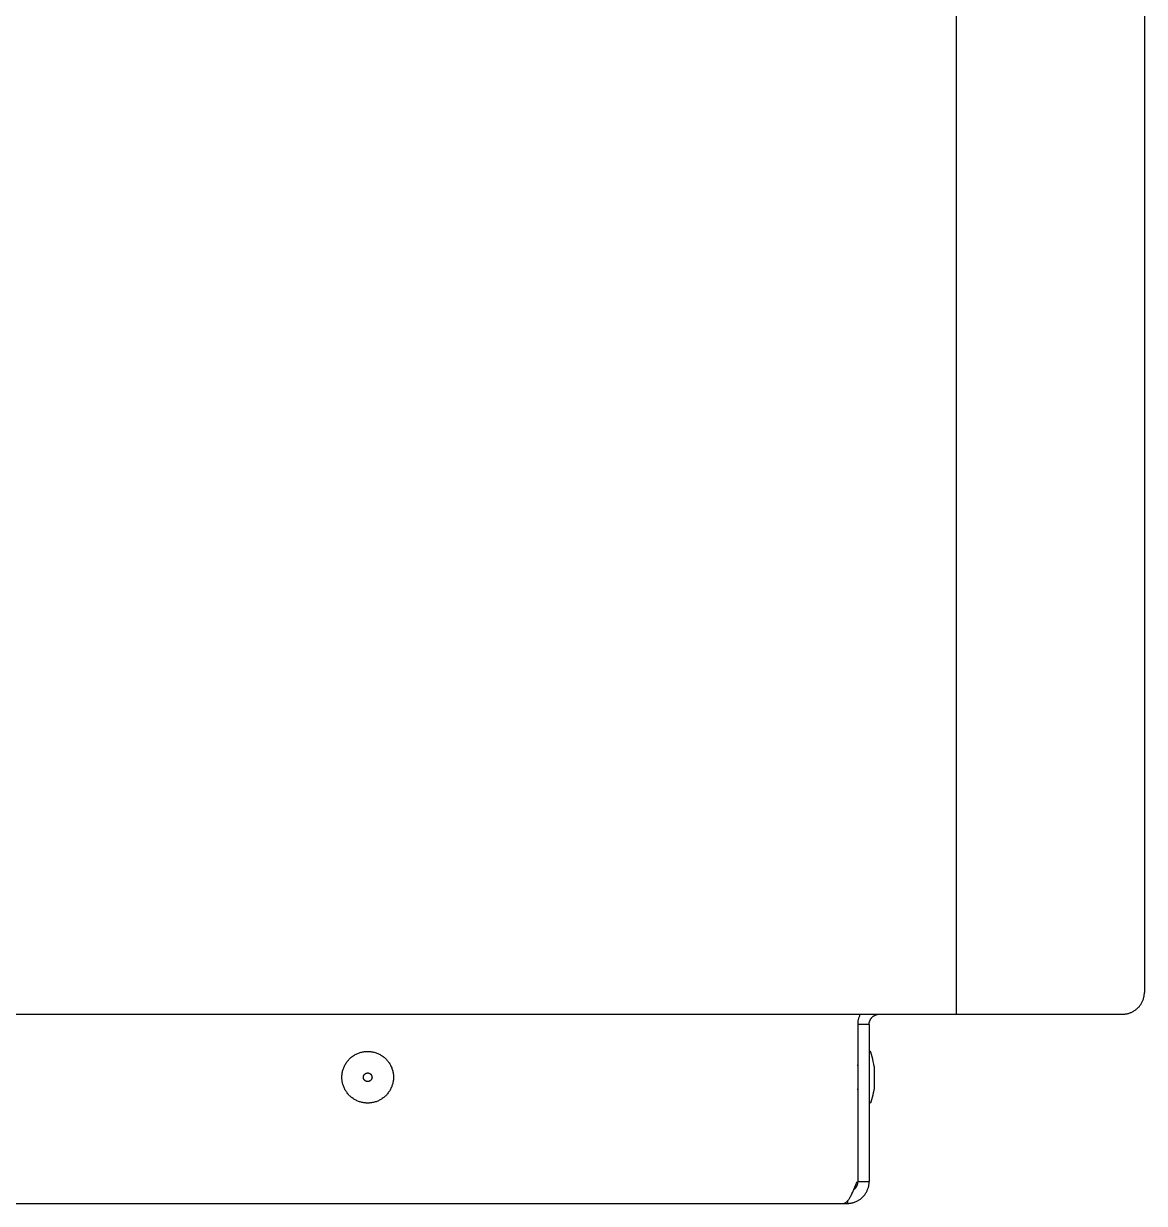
# Model space of a CAD drawing. Header units: millimetres. Extents: x 974 to 5700, y -47 to 3256.
# Drawn here: x 2235.9 to 2431.4, y 1897.4 to 2103.1 of the extents above; entities that cross this region are included whole.
import ezdxf

# ---------------------------------------------------------------- set-up
doc = ezdxf.new("R2010")
doc.units = ezdxf.units.MM
doc.header["$MEASUREMENT"] = 0
doc.layers.add('Domyslna', color=7, linetype='Continuous', true_color=0x000000)
doc.layers.add('Utwórz2D linie widoczne', color=7, linetype='Continuous', true_color=0x000000)

msp = doc.modelspace()

# ---------------------------------------------------------------- linework, layer by layer
at = {"layer": 'Domyslna'}
msp.add_line((2398.55, 2696.58), (2398.55, 1930.38), dxfattribs=at)
at = {"layer": 'Utwórz2D linie widoczne'}
for p, q in [((2431.38, 2696.58), (2431.38, 1934.18)), ((2431.37, 1934.05), (2431.38, 1934.18)), ((2430.68, 1931.99), (2430.75, 1932.1)), ((2430.75, 1932.1), (2430.82, 1932.21)), ((2430.82, 1932.21), (2430.89, 1932.32)), ((2430.89, 1932.32), (2430.95, 1932.43)), ((2430.95, 1932.43), (2431.01, 1932.55)), ((2431.01, 1932.55), (2431.06, 1932.67)), ((2431.06, 1932.67), (2431.11, 1932.79)), ((2431.11, 1932.79), (2431.16, 1932.91)), ((2431.16, 1932.91), (2431.2, 1933.03)), ((2431.2, 1933.03), (2431.24, 1933.16)), ((2431.24, 1933.16), (2431.27, 1933.28)), ((2431.27, 1933.28), (2431.3, 1933.41)), ((2431.3, 1933.41), (2431.32, 1933.54)), ((2431.32, 1933.54), (2431.34, 1933.66)), ((2431.34, 1933.66), (2431.36, 1933.79)), ((2431.36, 1933.79), (2431.37, 1933.92)), ((2431.37, 1933.92), (2431.37, 1934.05)), ((2076.55, 1930.38), (2395.32, 1930.38)), ((2381.67, 1930.04), (2381.62, 1929.93)), ((2381.72, 1930.16), (2381.67, 1930.04)), ((2381.77, 1930.27), (2381.72, 1930.16)), ((2381.83, 1930.38), (2381.77, 1930.27)), ((2384.09, 1930.02), (2384.14, 1930.05)), ((2384.14, 1930.05), (2384.19, 1930.09)), ((2384.19, 1930.09), (2384.24, 1930.12)), ((2384.24, 1930.12), (2384.3, 1930.15)), ((2384.3, 1930.15), (2384.35, 1930.18)), ((2384.35, 1930.18), (2384.41, 1930.21)), ((2384.41, 1930.21), (2384.46, 1930.23)), ((2384.46, 1930.23), (2384.52, 1930.26)), ((2384.52, 1930.26), (2384.58, 1930.28)), ((2384.58, 1930.28), (2384.63, 1930.3)), ((2384.63, 1930.3), (2384.69, 1930.32)), ((2384.69, 1930.32), (2384.75, 1930.33)), ((2384.75, 1930.33), (2384.81, 1930.35)), ((2384.81, 1930.35), (2384.87, 1930.36)), ((2384.87, 1930.36), (2384.93, 1930.37)), ((2384.93, 1930.37), (2384.99, 1930.37)), ((2395.32, 1930.38), (2396.24, 1930.38)), ((2396.24, 1930.38), (2427.19, 1930.38)), ((2427.19, 1930.38), (2427.58, 1930.38)), ((2427.58, 1930.38), (2427.58, 1930.41)), ((2427.58, 1930.38), (2427.71, 1930.38)), ((2427.71, 1930.38), (2427.84, 1930.39)), ((2427.84, 1930.39), (2427.97, 1930.4)), ((2427.97, 1930.4), (2428.09, 1930.42)), ((2428.09, 1930.42), (2428.22, 1930.44)), ((2428.22, 1930.44), (2428.35, 1930.46)), ((2428.35, 1930.46), (2428.48, 1930.49)), ((2428.48, 1930.49), (2428.6, 1930.52)), ((2428.6, 1930.52), (2428.73, 1930.56)), ((2428.73, 1930.56), (2428.85, 1930.6)), ((2428.85, 1930.6), (2428.97, 1930.65)), ((2428.97, 1930.65), (2429.09, 1930.7)), ((2429.09, 1930.7), (2429.21, 1930.75)), ((2429.21, 1930.75), (2429.32, 1930.81)), ((2429.32, 1930.81), (2429.44, 1930.87)), ((2429.44, 1930.87), (2429.55, 1930.94)), ((2429.55, 1930.94), (2429.66, 1931)), ((2429.66, 1931), (2429.77, 1931.08)), ((2429.77, 1931.08), (2429.87, 1931.15)), ((2429.87, 1931.15), (2429.97, 1931.23)), ((2429.97, 1931.23), (2430.07, 1931.32)), ((2430.07, 1931.32), (2430.17, 1931.41)), ((2430.17, 1931.41), (2430.26, 1931.5)), ((2430.26, 1931.5), (2430.35, 1931.59)), ((2430.35, 1931.59), (2430.44, 1931.68)), ((2430.44, 1931.68), (2430.52, 1931.78)), ((2430.52, 1931.78), (2430.6, 1931.89)), ((2430.6, 1931.89), (2430.68, 1931.99)), ((2381.4, 1928.96), (2381.38, 1928.83)), ((2381.38, 1928.83), (2381.38, 1928.71)), ((2381.38, 1928.71), (2381.38, 1928.58)), ((2383.38, 1928.58), (2381.38, 1928.58)), ((2381.38, 1928.58), (2381.38, 1901.18)), ((2381.41, 1929.08), (2381.4, 1928.96)), ((2381.43, 1929.2), (2381.41, 1929.08)), ((2381.45, 1929.33), (2381.43, 1929.2)), ((2381.48, 1929.45), (2381.45, 1929.33)), ((2381.51, 1929.57), (2381.48, 1929.45)), ((2381.54, 1929.69), (2381.51, 1929.57)), ((2381.58, 1929.81), (2381.54, 1929.69)), ((2381.62, 1929.93), (2381.58, 1929.81)), ((2383.38, 1928.71), (2383.39, 1928.77)), ((2383.38, 1928.64), (2383.38, 1928.71)), ((2383.38, 1928.58), (2383.38, 1928.64)), ((2383.38, 1928.58), (2383.38, 1901.18)), ((2383.39, 1928.83), (2383.4, 1928.89)), ((2383.39, 1928.77), (2383.39, 1928.83)), ((2383.4, 1928.89), (2383.41, 1928.95)), ((2383.41, 1928.95), (2383.43, 1929.01)), ((2383.43, 1929.01), (2383.44, 1929.07)), ((2383.44, 1929.07), (2383.46, 1929.13)), ((2383.46, 1929.13), (2383.48, 1929.19)), ((2383.48, 1929.19), (2383.5, 1929.24)), ((2383.5, 1929.24), (2383.53, 1929.3)), ((2383.53, 1929.3), (2383.55, 1929.36)), ((2383.55, 1929.36), (2383.58, 1929.41)), ((2383.58, 1929.41), (2383.61, 1929.47)), ((2383.61, 1929.47), (2383.64, 1929.52)), ((2383.64, 1929.52), (2383.67, 1929.57)), ((2383.67, 1929.57), (2383.71, 1929.62)), ((2383.71, 1929.62), (2383.74, 1929.67)), ((2383.74, 1929.67), (2383.78, 1929.72)), ((2383.78, 1929.72), (2383.82, 1929.77)), ((2383.82, 1929.77), (2383.86, 1929.81)), ((2383.86, 1929.81), (2383.9, 1929.86)), ((2383.9, 1929.86), (2383.95, 1929.9)), ((2383.95, 1929.9), (2383.99, 1929.94)), ((2383.99, 1929.94), (2384.04, 1929.98)), ((2384.04, 1929.98), (2384.09, 1930.02)), ((2295.24, 1923.83), (2295.39, 1923.85)), ((2295.39, 1923.85), (2295.55, 1923.87)), ((2295.55, 1923.87), (2295.7, 1923.88)), ((2295.7, 1923.88), (2295.86, 1923.88)), ((2295.86, 1923.88), (2296.01, 1923.88)), ((2296.01, 1923.88), (2296.17, 1923.88)), ((2296.17, 1923.88), (2296.32, 1923.87)), ((2296.32, 1923.87), (2296.48, 1923.85)), ((2296.48, 1923.85), (2296.63, 1923.83)), ((2383.48, 1923.88), (2383.38, 1923.88)), ((2383.49, 1923.88), (2383.48, 1923.88)), ((2383.48, 1923.88), (2383.48, 1923.88)), ((2383.5, 1923.88), (2383.49, 1923.88)), ((2383.51, 1923.88), (2383.5, 1923.88)), ((2383.5, 1923.88), (2383.5, 1923.88)), ((2383.52, 1923.88), (2383.51, 1923.88)), ((2383.53, 1923.87), (2383.52, 1923.88)), ((2383.52, 1923.88), (2383.52, 1923.88)), ((2383.54, 1923.87), (2383.53, 1923.87)), ((2383.55, 1923.87), (2383.54, 1923.87)), ((2383.54, 1923.87), (2383.54, 1923.87)), ((2383.56, 1923.87), (2383.55, 1923.87)), ((2383.56, 1923.86), (2383.56, 1923.87)), ((2383.57, 1923.86), (2383.56, 1923.86)), ((2383.58, 1923.86), (2383.57, 1923.86)), ((2383.58, 1923.85), (2383.58, 1923.86)), ((2383.59, 1923.85), (2383.58, 1923.85)), ((2383.59, 1923.84), (2383.59, 1923.85)), ((2292.1, 1921.74), (2292.19, 1921.87)), ((2292.19, 1921.87), (2292.28, 1922)), ((2292.28, 1922), (2292.37, 1922.13)), ((2292.37, 1922.13), (2292.47, 1922.25)), ((2292.47, 1922.25), (2292.57, 1922.37)), ((2292.57, 1922.37), (2292.67, 1922.48)), ((2292.67, 1922.48), (2292.78, 1922.59)), ((2292.78, 1922.59), (2292.89, 1922.7)), ((2292.89, 1922.7), (2293.01, 1922.8)), ((2293.01, 1922.8), (2293.13, 1922.9)), ((2293.13, 1922.9), (2293.25, 1923)), ((2293.25, 1923), (2293.38, 1923.09)), ((2293.38, 1923.09), (2293.51, 1923.17)), ((2293.51, 1923.17), (2293.64, 1923.25)), ((2293.64, 1923.25), (2293.78, 1923.33)), ((2293.78, 1923.33), (2293.91, 1923.4)), ((2293.91, 1923.4), (2294.05, 1923.47)), ((2294.05, 1923.47), (2294.2, 1923.53)), ((2294.2, 1923.53), (2294.34, 1923.59)), ((2294.34, 1923.59), (2294.49, 1923.64)), ((2294.49, 1923.64), (2294.63, 1923.69)), ((2294.63, 1923.69), (2294.78, 1923.73)), ((2294.78, 1923.73), (2294.93, 1923.77)), ((2294.93, 1923.77), (2295.09, 1923.8)), ((2295.09, 1923.8), (2295.24, 1923.83)), ((2296.63, 1923.83), (2296.78, 1923.8)), ((2296.78, 1923.8), (2296.94, 1923.77)), ((2296.94, 1923.77), (2297.09, 1923.73)), ((2297.09, 1923.73), (2297.24, 1923.69)), ((2297.24, 1923.69), (2297.39, 1923.64)), ((2297.39, 1923.64), (2297.53, 1923.59)), ((2297.53, 1923.59), (2297.68, 1923.53)), ((2297.68, 1923.53), (2297.82, 1923.47)), ((2297.82, 1923.47), (2297.96, 1923.4)), ((2297.96, 1923.4), (2298.1, 1923.33)), ((2298.1, 1923.33), (2298.23, 1923.25)), ((2298.23, 1923.25), (2298.36, 1923.17)), ((2298.36, 1923.17), (2298.49, 1923.09)), ((2298.49, 1923.09), (2298.62, 1923)), ((2298.62, 1923), (2298.74, 1922.9)), ((2298.74, 1922.9), (2298.86, 1922.8)), ((2298.86, 1922.8), (2298.98, 1922.7)), ((2298.98, 1922.7), (2299.09, 1922.59)), ((2299.09, 1922.59), (2299.2, 1922.48)), ((2299.2, 1922.48), (2299.3, 1922.37)), ((2299.3, 1922.37), (2299.4, 1922.25)), ((2299.4, 1922.25), (2299.5, 1922.13)), ((2299.5, 1922.13), (2299.59, 1922)), ((2299.59, 1922), (2299.68, 1921.87)), ((2299.68, 1921.87), (2299.77, 1921.74)), ((2383.6, 1923.84), (2383.59, 1923.84)), ((2383.61, 1923.83), (2383.6, 1923.84)), ((2383.6, 1923.84), (2383.6, 1923.84)), ((2383.62, 1923.82), (2383.61, 1923.83)), ((2383.61, 1923.83), (2383.61, 1923.83)), ((2383.63, 1923.81), (2383.62, 1923.82)), ((2383.62, 1923.82), (2383.62, 1923.82)), ((2383.64, 1923.8), (2383.63, 1923.81)), ((2383.63, 1923.81), (2383.63, 1923.81)), ((2383.65, 1923.79), (2383.64, 1923.8)), ((2383.64, 1923.8), (2383.64, 1923.8)), ((2383.65, 1923.78), (2383.65, 1923.79)), ((2383.66, 1923.77), (2383.65, 1923.78)), ((2383.65, 1923.78), (2383.65, 1923.78)), ((2383.66, 1923.76), (2383.66, 1923.77)), ((2383.66, 1923.77), (2383.66, 1923.77)), ((2383.66, 1923.75), (2383.66, 1923.76)), ((2383.67, 1923.75), (2383.66, 1923.75)), ((2383.79, 1923.34), (2383.67, 1923.75)), ((2383.91, 1922.93), (2383.79, 1923.34)), ((2384.01, 1922.52), (2383.91, 1922.93)), ((2384.1, 1922.11), (2384.01, 1922.52)), ((2384.18, 1921.69), (2384.1, 1922.11)), ((2291.45, 1919.69), (2291.46, 1919.85)), ((2291.46, 1919.85), (2291.48, 1920)), ((2291.48, 1920), (2291.5, 1920.16)), ((2291.5, 1920.16), (2291.53, 1920.31)), ((2291.53, 1920.31), (2291.57, 1920.46)), ((2291.57, 1920.46), (2291.61, 1920.61)), ((2291.61, 1920.61), (2291.65, 1920.76)), ((2291.65, 1920.76), (2291.7, 1920.91)), ((2291.7, 1920.91), (2291.76, 1921.05)), ((2291.76, 1921.05), (2291.82, 1921.19)), ((2291.82, 1921.19), (2291.88, 1921.33)), ((2291.88, 1921.33), (2291.95, 1921.47)), ((2291.95, 1921.47), (2292.03, 1921.61)), ((2292.03, 1921.61), (2292.1, 1921.74)), ((2295.26, 1919.71), (2295.27, 1919.73)), ((2295.27, 1919.73), (2295.28, 1919.75)), ((2295.28, 1919.75), (2295.3, 1919.78)), ((2295.3, 1919.78), (2295.31, 1919.8)), ((2295.31, 1919.8), (2295.33, 1919.82)), ((2295.33, 1919.82), (2295.34, 1919.84)), ((2295.34, 1919.84), (2295.36, 1919.86)), ((2295.36, 1919.86), (2295.37, 1919.88)), ((2295.37, 1919.88), (2295.39, 1919.9)), ((2295.39, 1919.9), (2295.41, 1919.92)), ((2295.41, 1919.92), (2295.43, 1919.94)), ((2295.43, 1919.94), (2295.45, 1919.95)), ((2295.45, 1919.95), (2295.47, 1919.97)), ((2295.47, 1919.97), (2295.49, 1919.98)), ((2295.49, 1919.98), (2295.51, 1920)), ((2295.51, 1920), (2295.53, 1920.01)), ((2295.53, 1920.01), (2295.55, 1920.03)), ((2295.55, 1920.03), (2295.58, 1920.04)), ((2295.58, 1920.04), (2295.6, 1920.05)), ((2295.6, 1920.05), (2295.62, 1920.06)), ((2295.62, 1920.06), (2295.65, 1920.07)), ((2295.65, 1920.07), (2295.67, 1920.08)), ((2295.67, 1920.08), (2295.69, 1920.09)), ((2295.69, 1920.09), (2295.72, 1920.1)), ((2295.72, 1920.1), (2295.74, 1920.11)), ((2295.74, 1920.11), (2295.77, 1920.11)), ((2295.77, 1920.11), (2295.79, 1920.12)), ((2295.79, 1920.12), (2295.82, 1920.12)), ((2295.82, 1920.12), (2295.85, 1920.13)), ((2295.85, 1920.13), (2295.87, 1920.13)), ((2295.87, 1920.13), (2295.9, 1920.13)), ((2295.9, 1920.13), (2295.92, 1920.13)), ((2295.92, 1920.13), (2295.95, 1920.13)), ((2295.95, 1920.13), (2295.97, 1920.13)), ((2295.97, 1920.13), (2296, 1920.13)), ((2296, 1920.13), (2296.03, 1920.13)), ((2296.03, 1920.13), (2296.05, 1920.12)), ((2296.05, 1920.12), (2296.08, 1920.12)), ((2296.08, 1920.12), (2296.1, 1920.11)), ((2296.1, 1920.11), (2296.13, 1920.11)), ((2296.13, 1920.11), (2296.15, 1920.1)), ((2296.15, 1920.1), (2296.18, 1920.09)), ((2296.18, 1920.09), (2296.2, 1920.08)), ((2296.2, 1920.08), (2296.23, 1920.07)), ((2296.23, 1920.07), (2296.25, 1920.06)), ((2296.25, 1920.06), (2296.27, 1920.05)), ((2296.27, 1920.05), (2296.3, 1920.04)), ((2296.3, 1920.04), (2296.32, 1920.03)), ((2296.32, 1920.03), (2296.34, 1920.01)), ((2296.34, 1920.01), (2296.36, 1920)), ((2296.36, 1920), (2296.38, 1919.98)), ((2296.38, 1919.98), (2296.4, 1919.97)), ((2296.4, 1919.97), (2296.42, 1919.95)), ((2296.42, 1919.95), (2296.44, 1919.94)), ((2296.44, 1919.94), (2296.46, 1919.92)), ((2296.46, 1919.92), (2296.48, 1919.9)), ((2296.48, 1919.9), (2296.5, 1919.88)), ((2296.5, 1919.88), (2296.51, 1919.86)), ((2296.51, 1919.86), (2296.53, 1919.84)), ((2296.53, 1919.84), (2296.55, 1919.82)), ((2296.55, 1919.82), (2296.56, 1919.8)), ((2296.56, 1919.8), (2296.57, 1919.78)), ((2296.57, 1919.78), (2296.59, 1919.75)), ((2296.59, 1919.75), (2296.6, 1919.73)), ((2296.6, 1919.73), (2296.61, 1919.71)), ((2299.77, 1921.74), (2299.85, 1921.61)), ((2299.85, 1921.61), (2299.92, 1921.47)), ((2299.92, 1921.47), (2299.99, 1921.33)), ((2299.99, 1921.33), (2300.05, 1921.19)), ((2300.05, 1921.19), (2300.12, 1921.05)), ((2300.12, 1921.05), (2300.17, 1920.91)), ((2300.17, 1920.91), (2300.22, 1920.76)), ((2300.22, 1920.76), (2300.27, 1920.61)), ((2300.27, 1920.61), (2300.3, 1920.46)), ((2300.3, 1920.46), (2300.34, 1920.31)), ((2300.34, 1920.31), (2300.37, 1920.16)), ((2300.37, 1920.16), (2300.39, 1920)), ((2300.39, 1920), (2300.41, 1919.85)), ((2300.41, 1919.85), (2300.42, 1919.69)), ((2381.31, 1921.48), (2381.38, 1921.48)), ((2384.25, 1921.27), (2384.18, 1921.69)), ((2384.25, 1921.26), (2384.25, 1919.38)), ((2291.44, 1919.54), (2291.45, 1919.69)), ((2291.44, 1919.38), (2291.44, 1919.54)), ((2291.44, 1919.23), (2291.44, 1919.38)), ((2291.45, 1919.07), (2291.44, 1919.23)), ((2291.46, 1918.92), (2291.45, 1919.07)), ((2291.48, 1918.76), (2291.46, 1918.92)), ((2291.5, 1918.61), (2291.48, 1918.76)), ((2291.53, 1918.46), (2291.5, 1918.61)), ((2291.57, 1918.31), (2291.53, 1918.46)), ((2291.61, 1918.16), (2291.57, 1918.31)), ((2291.65, 1918.01), (2291.61, 1918.16)), ((2291.7, 1917.86), (2291.65, 1918.01)), ((2291.76, 1917.71), (2291.7, 1917.86)), ((2291.82, 1917.57), (2291.76, 1917.71)), ((2295.19, 1919.49), (2295.2, 1919.51)), ((2295.19, 1919.46), (2295.19, 1919.49)), ((2295.19, 1919.43), (2295.19, 1919.46)), ((2295.19, 1919.41), (2295.19, 1919.43)), ((2295.19, 1919.38), (2295.19, 1919.41)), ((2295.19, 1919.36), (2295.19, 1919.38)), ((2295.19, 1919.33), (2295.19, 1919.36)), ((2295.19, 1919.3), (2295.19, 1919.33)), ((2295.19, 1919.28), (2295.19, 1919.3)), ((2295.2, 1919.25), (2295.19, 1919.28)), ((2295.2, 1919.54), (2295.21, 1919.56)), ((2295.2, 1919.51), (2295.2, 1919.54)), ((2295.2, 1919.23), (2295.2, 1919.25)), ((2295.21, 1919.2), (2295.2, 1919.23)), ((2295.21, 1919.59), (2295.22, 1919.61)), ((2295.21, 1919.56), (2295.21, 1919.59)), ((2295.21, 1919.18), (2295.21, 1919.2)), ((2295.22, 1919.15), (2295.21, 1919.18)), ((2295.22, 1919.61), (2295.23, 1919.64)), ((2295.23, 1919.13), (2295.22, 1919.15)), ((2295.23, 1919.64), (2295.24, 1919.66)), ((2295.24, 1919.1), (2295.23, 1919.13)), ((2295.24, 1919.66), (2295.25, 1919.68)), ((2295.25, 1919.08), (2295.24, 1919.1)), ((2295.25, 1919.68), (2295.26, 1919.71)), ((2295.26, 1919.06), (2295.25, 1919.08)), ((2295.27, 1919.03), (2295.26, 1919.06)), ((2295.28, 1919.01), (2295.27, 1919.03)), ((2295.3, 1918.99), (2295.28, 1919.01)), ((2295.31, 1918.97), (2295.3, 1918.99)), ((2295.33, 1918.95), (2295.31, 1918.97)), ((2295.34, 1918.92), (2295.33, 1918.95)), ((2295.36, 1918.9), (2295.34, 1918.92)), ((2295.37, 1918.88), (2295.36, 1918.9)), ((2295.39, 1918.87), (2295.37, 1918.88)), ((2295.41, 1918.85), (2295.39, 1918.87)), ((2295.43, 1918.83), (2295.41, 1918.85)), ((2295.45, 1918.81), (2295.43, 1918.83)), ((2295.47, 1918.8), (2295.45, 1918.81)), ((2295.49, 1918.78), (2295.47, 1918.8)), ((2295.51, 1918.77), (2295.49, 1918.78)), ((2295.53, 1918.75), (2295.51, 1918.77)), ((2295.55, 1918.74), (2295.53, 1918.75)), ((2295.58, 1918.72), (2295.55, 1918.74)), ((2295.6, 1918.71), (2295.58, 1918.72)), ((2295.62, 1918.7), (2295.6, 1918.71)), ((2295.65, 1918.69), (2295.62, 1918.7)), ((2295.67, 1918.68), (2295.65, 1918.69)), ((2295.69, 1918.67), (2295.67, 1918.68)), ((2295.72, 1918.66), (2295.69, 1918.67)), ((2295.74, 1918.66), (2295.72, 1918.66)), ((2295.77, 1918.65), (2295.74, 1918.66)), ((2295.79, 1918.65), (2295.77, 1918.65)), ((2295.82, 1918.64), (2295.79, 1918.65)), ((2295.85, 1918.64), (2295.82, 1918.64)), ((2295.87, 1918.64), (2295.85, 1918.64)), ((2295.9, 1918.63), (2295.87, 1918.64)), ((2295.92, 1918.63), (2295.9, 1918.63)), ((2295.95, 1918.63), (2295.92, 1918.63)), ((2295.97, 1918.63), (2295.95, 1918.63)), ((2296, 1918.64), (2295.97, 1918.63)), ((2296.03, 1918.64), (2296, 1918.64)), ((2296.05, 1918.64), (2296.03, 1918.64)), ((2296.08, 1918.65), (2296.05, 1918.64)), ((2296.1, 1918.65), (2296.08, 1918.65)), ((2296.13, 1918.66), (2296.1, 1918.65)), ((2296.15, 1918.66), (2296.13, 1918.66)), ((2296.18, 1918.67), (2296.15, 1918.66)), ((2296.2, 1918.68), (2296.18, 1918.67)), ((2296.23, 1918.69), (2296.2, 1918.68)), ((2296.25, 1918.7), (2296.23, 1918.69)), ((2296.27, 1918.71), (2296.25, 1918.7)), ((2296.3, 1918.72), (2296.27, 1918.71)), ((2296.32, 1918.74), (2296.3, 1918.72)), ((2296.34, 1918.75), (2296.32, 1918.74)), ((2296.36, 1918.77), (2296.34, 1918.75)), ((2296.38, 1918.78), (2296.36, 1918.77)), ((2296.4, 1918.8), (2296.38, 1918.78)), ((2296.42, 1918.81), (2296.4, 1918.8)), ((2296.44, 1918.83), (2296.42, 1918.81)), ((2296.46, 1918.85), (2296.44, 1918.83)), ((2296.48, 1918.87), (2296.46, 1918.85)), ((2296.5, 1918.88), (2296.48, 1918.87)), ((2296.51, 1918.9), (2296.5, 1918.88)), ((2296.53, 1918.92), (2296.51, 1918.9)), ((2296.55, 1918.95), (2296.53, 1918.92)), ((2296.56, 1918.97), (2296.55, 1918.95)), ((2296.57, 1918.99), (2296.56, 1918.97)), ((2296.59, 1919.01), (2296.57, 1918.99)), ((2296.6, 1919.03), (2296.59, 1919.01)), ((2296.61, 1919.06), (2296.6, 1919.03)), ((2296.61, 1919.71), (2296.62, 1919.68)), ((2296.62, 1919.08), (2296.61, 1919.06)), ((2296.62, 1919.68), (2296.63, 1919.66)), ((2296.63, 1919.1), (2296.62, 1919.08)), ((2296.63, 1919.66), (2296.64, 1919.64)), ((2296.64, 1919.13), (2296.63, 1919.1)), ((2296.64, 1919.64), (2296.65, 1919.61)), ((2296.65, 1919.15), (2296.64, 1919.13)), ((2296.65, 1919.61), (2296.66, 1919.59)), ((2296.66, 1919.18), (2296.65, 1919.15)), ((2296.66, 1919.59), (2296.66, 1919.56)), ((2296.66, 1919.56), (2296.67, 1919.54)), ((2296.67, 1919.23), (2296.66, 1919.2)), ((2296.66, 1919.2), (2296.66, 1919.18)), ((2296.67, 1919.54), (2296.67, 1919.51)), ((2296.67, 1919.51), (2296.68, 1919.49)), ((2296.68, 1919.28), (2296.67, 1919.25)), ((2296.67, 1919.25), (2296.67, 1919.23)), ((2296.68, 1919.49), (2296.68, 1919.46)), ((2296.68, 1919.46), (2296.68, 1919.43)), ((2296.68, 1919.43), (2296.69, 1919.41)), ((2296.69, 1919.36), (2296.68, 1919.33)), ((2296.68, 1919.33), (2296.68, 1919.3)), ((2296.68, 1919.3), (2296.68, 1919.28)), ((2296.69, 1919.41), (2296.69, 1919.38)), ((2296.69, 1919.38), (2296.69, 1919.36)), ((2300.12, 1917.71), (2300.05, 1917.57)), ((2300.17, 1917.86), (2300.12, 1917.71)), ((2300.22, 1918.01), (2300.17, 1917.86)), ((2300.27, 1918.16), (2300.22, 1918.01)), ((2300.3, 1918.31), (2300.27, 1918.16)), ((2300.34, 1918.46), (2300.3, 1918.31)), ((2300.37, 1918.61), (2300.34, 1918.46)), ((2300.39, 1918.76), (2300.37, 1918.61)), ((2300.41, 1918.92), (2300.39, 1918.76)), ((2300.42, 1919.07), (2300.41, 1918.92)), ((2300.42, 1919.69), (2300.43, 1919.54)), ((2300.43, 1919.23), (2300.42, 1919.07)), ((2300.43, 1919.54), (2300.44, 1919.38)), ((2300.44, 1919.38), (2300.43, 1919.23)), ((2384.25, 1919.38), (2384.25, 1917.5)), ((2291.88, 1917.43), (2291.82, 1917.57)), ((2291.95, 1917.29), (2291.88, 1917.43)), ((2292.03, 1917.15), (2291.95, 1917.29)), ((2292.1, 1917.02), (2292.03, 1917.15)), ((2292.19, 1916.89), (2292.1, 1917.02)), ((2292.28, 1916.76), (2292.19, 1916.89)), ((2292.37, 1916.64), (2292.28, 1916.76)), ((2292.47, 1916.52), (2292.37, 1916.64)), ((2292.57, 1916.4), (2292.47, 1916.52)), ((2292.67, 1916.28), (2292.57, 1916.4)), ((2292.78, 1916.17), (2292.67, 1916.28)), ((2292.89, 1916.07), (2292.78, 1916.17)), ((2293.01, 1915.96), (2292.89, 1916.07)), ((2293.13, 1915.86), (2293.01, 1915.96)), ((2293.25, 1915.77), (2293.13, 1915.86)), ((2293.38, 1915.68), (2293.25, 1915.77)), ((2293.51, 1915.59), (2293.38, 1915.68)), ((2298.49, 1915.68), (2298.36, 1915.59)), ((2298.62, 1915.77), (2298.49, 1915.68)), ((2298.74, 1915.86), (2298.62, 1915.77)), ((2298.86, 1915.96), (2298.74, 1915.86)), ((2298.98, 1916.07), (2298.86, 1915.96)), ((2299.09, 1916.17), (2298.98, 1916.07)), ((2299.2, 1916.28), (2299.09, 1916.17)), ((2299.3, 1916.4), (2299.2, 1916.28)), ((2299.4, 1916.52), (2299.3, 1916.4)), ((2299.5, 1916.64), (2299.4, 1916.52)), ((2299.59, 1916.76), (2299.5, 1916.64)), ((2299.68, 1916.89), (2299.59, 1916.76)), ((2299.77, 1917.02), (2299.68, 1916.89)), ((2299.85, 1917.15), (2299.77, 1917.02)), ((2299.92, 1917.29), (2299.85, 1917.15)), ((2299.99, 1917.43), (2299.92, 1917.29)), ((2300.05, 1917.57), (2299.99, 1917.43)), ((2381.31, 1917.28), (2381.38, 1917.28)), ((2383.91, 1915.83), (2383.79, 1915.42)), ((2384.01, 1916.24), (2383.91, 1915.83)), ((2384.1, 1916.66), (2384.01, 1916.24)), ((2384.18, 1917.08), (2384.1, 1916.66)), ((2384.25, 1917.5), (2384.18, 1917.08)), ((2293.64, 1915.51), (2293.51, 1915.59)), ((2293.78, 1915.43), (2293.64, 1915.51)), ((2293.91, 1915.36), (2293.78, 1915.43)), ((2294.05, 1915.29), (2293.91, 1915.36)), ((2294.2, 1915.23), (2294.05, 1915.29)), ((2294.34, 1915.17), (2294.2, 1915.23)), ((2294.49, 1915.12), (2294.34, 1915.17)), ((2294.63, 1915.07), (2294.49, 1915.12)), ((2294.78, 1915.03), (2294.63, 1915.07)), ((2294.93, 1915), (2294.78, 1915.03)), ((2295.09, 1914.96), (2294.93, 1915)), ((2295.24, 1914.94), (2295.09, 1914.96)), ((2295.39, 1914.92), (2295.24, 1914.94)), ((2295.55, 1914.9), (2295.39, 1914.92)), ((2295.7, 1914.89), (2295.55, 1914.9)), ((2295.86, 1914.88), (2295.7, 1914.89)), ((2296.01, 1914.88), (2295.86, 1914.88)), ((2296.17, 1914.89), (2296.01, 1914.88)), ((2296.32, 1914.9), (2296.17, 1914.89)), ((2296.48, 1914.92), (2296.32, 1914.9)), ((2296.63, 1914.94), (2296.48, 1914.92)), ((2296.78, 1914.96), (2296.63, 1914.94)), ((2296.94, 1915), (2296.78, 1914.96)), ((2297.09, 1915.03), (2296.94, 1915)), ((2297.24, 1915.07), (2297.09, 1915.03)), ((2297.39, 1915.12), (2297.24, 1915.07)), ((2297.53, 1915.17), (2297.39, 1915.12)), ((2297.68, 1915.23), (2297.53, 1915.17)), ((2297.82, 1915.29), (2297.68, 1915.23)), ((2297.96, 1915.36), (2297.82, 1915.29)), ((2298.1, 1915.43), (2297.96, 1915.36)), ((2298.23, 1915.51), (2298.1, 1915.43)), ((2298.36, 1915.59), (2298.23, 1915.51)), ((2383.48, 1914.88), (2383.38, 1914.88)), ((2383.49, 1914.88), (2383.48, 1914.88)), ((2383.48, 1914.88), (2383.48, 1914.88)), ((2383.5, 1914.88), (2383.49, 1914.88)), ((2383.51, 1914.89), (2383.5, 1914.88)), ((2383.5, 1914.88), (2383.5, 1914.88)), ((2383.52, 1914.89), (2383.51, 1914.89)), ((2383.53, 1914.89), (2383.52, 1914.89)), ((2383.52, 1914.89), (2383.52, 1914.89)), ((2383.54, 1914.89), (2383.53, 1914.89)), ((2383.55, 1914.9), (2383.54, 1914.89)), ((2383.54, 1914.89), (2383.54, 1914.89)), ((2383.56, 1914.9), (2383.55, 1914.9)), ((2383.57, 1914.91), (2383.56, 1914.9)), ((2383.56, 1914.9), (2383.56, 1914.9)), ((2383.58, 1914.91), (2383.57, 1914.91)), ((2383.59, 1914.92), (2383.58, 1914.91)), ((2383.58, 1914.91), (2383.58, 1914.91)), ((2383.6, 1914.92), (2383.59, 1914.92)), ((2383.59, 1914.92), (2383.59, 1914.92)), ((2383.61, 1914.93), (2383.6, 1914.93)), ((2383.6, 1914.93), (2383.6, 1914.92)), ((2383.62, 1914.94), (2383.61, 1914.94)), ((2383.61, 1914.94), (2383.61, 1914.93)), ((2383.63, 1914.95), (2383.62, 1914.95)), ((2383.62, 1914.95), (2383.62, 1914.94)), ((2383.64, 1914.96), (2383.63, 1914.96)), ((2383.63, 1914.96), (2383.63, 1914.95)), ((2383.65, 1914.98), (2383.64, 1914.97)), ((2383.64, 1914.97), (2383.64, 1914.96)), ((2383.66, 1914.99), (2383.65, 1914.99)), ((2383.65, 1914.99), (2383.65, 1914.98)), ((2383.65, 1914.98), (2383.65, 1914.98)), ((2383.67, 1915.02), (2383.66, 1915.01)), ((2383.66, 1915.01), (2383.66, 1915.01)), ((2383.66, 1915.01), (2383.66, 1915)), ((2383.66, 1915), (2383.66, 1914.99)), ((2383.79, 1915.42), (2383.67, 1915.02)), ((2380.38, 1899.05), (2380.51, 1899.33)), ((2380.51, 1899.33), (2380.72, 1899.79)), ((2380.72, 1899.79), (2381.31, 1901.18)), ((2380.77, 1899.84), (2380.73, 1899.8)), ((2380.82, 1899.88), (2380.77, 1899.84)), ((2380.86, 1899.92), (2380.82, 1899.88)), ((2380.9, 1899.97), (2380.86, 1899.92)), ((2380.94, 1900.01), (2380.9, 1899.97)), ((2380.98, 1900.06), (2380.94, 1900.01)), ((2381.02, 1900.11), (2380.98, 1900.06)), ((2381.06, 1900.16), (2381.02, 1900.11)), ((2381.09, 1900.21), (2381.06, 1900.16)), ((2381.12, 1900.26), (2381.09, 1900.21)), ((2381.15, 1900.31), (2381.12, 1900.26)), ((2381.18, 1900.36), (2381.15, 1900.31)), ((2381.21, 1900.42), (2381.18, 1900.36)), ((2381.23, 1900.47), (2381.21, 1900.42)), ((2381.25, 1900.53), (2381.23, 1900.47)), ((2381.28, 1900.59), (2381.25, 1900.53)), ((2381.29, 1900.64), (2381.28, 1900.59)), ((2381.31, 1900.7), (2381.29, 1900.64)), ((2381.33, 1900.76), (2381.31, 1900.7)), ((2381.34, 1900.82), (2381.33, 1900.76)), ((2381.35, 1900.88), (2381.34, 1900.82)), ((2381.36, 1900.94), (2381.35, 1900.88)), ((2381.37, 1901), (2381.36, 1900.94)), ((2381.38, 1901.12), (2381.37, 1901.06)), ((2381.37, 1901.06), (2381.37, 1901)), ((2381.38, 1901.18), (2381.38, 1901.12)), ((2381.38, 1901.18), (2383.38, 1901.18)), ((2382.75, 1899.1), (2382.82, 1899.21)), ((2382.82, 1899.21), (2382.89, 1899.32)), ((2382.89, 1899.32), (2382.95, 1899.43)), ((2382.95, 1899.43), (2383.01, 1899.55)), ((2383.01, 1899.55), (2383.06, 1899.67)), ((2383.06, 1899.67), (2383.11, 1899.79)), ((2383.11, 1899.79), (2383.16, 1899.91)), ((2383.16, 1899.91), (2383.2, 1900.03)), ((2383.2, 1900.03), (2383.24, 1900.16)), ((2383.24, 1900.16), (2383.27, 1900.28)), ((2383.27, 1900.28), (2383.3, 1900.41)), ((2383.3, 1900.41), (2383.32, 1900.54)), ((2383.32, 1900.54), (2383.34, 1900.66)), ((2383.34, 1900.66), (2383.36, 1900.79)), ((2383.36, 1900.79), (2383.37, 1900.92)), ((2383.37, 1901.05), (2383.38, 1901.18)), ((2383.37, 1900.92), (2383.37, 1901.05)), ((2093, 1897.38), (2378.87, 1897.38)), ((2378.87, 1897.38), (2379.58, 1897.38)), ((2378.87, 1897.38), (2378.89, 1897.38)), ((2378.89, 1897.38), (2378.9, 1897.38)), ((2378.9, 1897.38), (2378.92, 1897.38)), ((2378.92, 1897.38), (2378.94, 1897.39)), ((2378.94, 1897.39), (2378.95, 1897.39)), ((2378.95, 1897.39), (2378.97, 1897.39)), ((2378.97, 1897.39), (2378.99, 1897.39)), ((2378.99, 1897.39), (2379, 1897.4)), ((2379, 1897.4), (2379.02, 1897.4)), ((2379.02, 1897.4), (2379.03, 1897.4)), ((2379.03, 1897.4), (2379.05, 1897.41)), ((2379.05, 1897.41), (2379.07, 1897.41)), ((2379.07, 1897.41), (2379.08, 1897.42)), ((2379.08, 1897.42), (2379.1, 1897.42)), ((2379.1, 1897.42), (2379.11, 1897.43)), ((2379.11, 1897.43), (2379.13, 1897.43)), ((2379.13, 1897.43), (2379.15, 1897.44)), ((2379.15, 1897.44), (2379.16, 1897.45)), ((2379.16, 1897.45), (2379.18, 1897.46)), ((2379.18, 1897.46), (2379.2, 1897.47)), ((2379.2, 1897.47), (2379.21, 1897.48)), ((2379.21, 1897.48), (2379.23, 1897.48)), ((2379.23, 1897.48), (2379.25, 1897.49)), ((2379.25, 1897.49), (2379.26, 1897.5)), ((2379.26, 1897.5), (2379.28, 1897.51)), ((2379.28, 1897.51), (2379.3, 1897.52)), ((2379.3, 1897.52), (2379.33, 1897.55)), ((2379.33, 1897.55), (2379.36, 1897.57)), ((2379.36, 1897.57), (2379.39, 1897.59)), ((2379.39, 1897.59), (2379.43, 1897.63)), ((2379.43, 1897.63), (2379.47, 1897.66)), ((2379.47, 1897.66), (2379.51, 1897.7)), ((2379.51, 1897.7), (2379.54, 1897.74)), ((2379.54, 1897.74), (2379.58, 1897.78)), ((2379.58, 1897.78), (2379.62, 1897.81)), ((2379.58, 1897.77), (2379.58, 1897.38)), ((2379.58, 1897.38), (2379.71, 1897.38)), ((2379.62, 1897.81), (2379.65, 1897.86)), ((2379.65, 1897.86), (2379.69, 1897.9)), ((2379.69, 1897.9), (2379.72, 1897.94)), ((2379.71, 1897.38), (2379.84, 1897.39)), ((2379.72, 1897.94), (2379.75, 1897.98)), ((2379.75, 1897.98), (2379.82, 1898.07)), ((2379.82, 1898.07), (2379.88, 1898.16)), ((2379.84, 1897.39), (2379.97, 1897.4)), ((2379.88, 1898.16), (2379.94, 1898.25)), ((2379.94, 1898.25), (2380.02, 1898.38)), ((2379.97, 1897.4), (2380.09, 1897.42)), ((2380.02, 1898.38), (2380.09, 1898.51)), ((2380.09, 1898.51), (2380.17, 1898.64)), ((2380.09, 1897.42), (2380.22, 1897.44)), ((2380.17, 1898.64), (2380.24, 1898.78)), ((2380.22, 1897.44), (2380.35, 1897.46)), ((2380.24, 1898.78), (2380.38, 1899.05)), ((2380.35, 1897.46), (2380.48, 1897.49)), ((2380.48, 1897.49), (2380.6, 1897.52)), ((2380.6, 1897.52), (2380.73, 1897.56)), ((2380.73, 1897.56), (2380.85, 1897.6)), ((2380.85, 1897.6), (2380.97, 1897.65)), ((2380.97, 1897.65), (2381.09, 1897.7)), ((2381.09, 1897.7), (2381.21, 1897.75)), ((2381.21, 1897.75), (2381.32, 1897.81)), ((2381.32, 1897.81), (2381.44, 1897.87)), ((2381.44, 1897.87), (2381.55, 1897.94)), ((2381.55, 1897.94), (2381.66, 1898)), ((2381.66, 1898), (2381.77, 1898.08)), ((2381.77, 1898.08), (2381.87, 1898.15)), ((2381.87, 1898.15), (2381.97, 1898.23)), ((2381.97, 1898.23), (2382.07, 1898.32)), ((2382.07, 1898.32), (2382.17, 1898.41)), ((2382.17, 1898.41), (2382.26, 1898.5)), ((2382.26, 1898.5), (2382.35, 1898.59)), ((2382.35, 1898.59), (2382.44, 1898.68)), ((2382.44, 1898.68), (2382.52, 1898.78)), ((2382.52, 1898.78), (2382.6, 1898.89)), ((2382.6, 1898.89), (2382.68, 1898.99)), ((2382.68, 1898.99), (2382.75, 1899.1))]:
    msp.add_line(p, q, dxfattribs=at)

doc.saveas('drawing.dxf')
